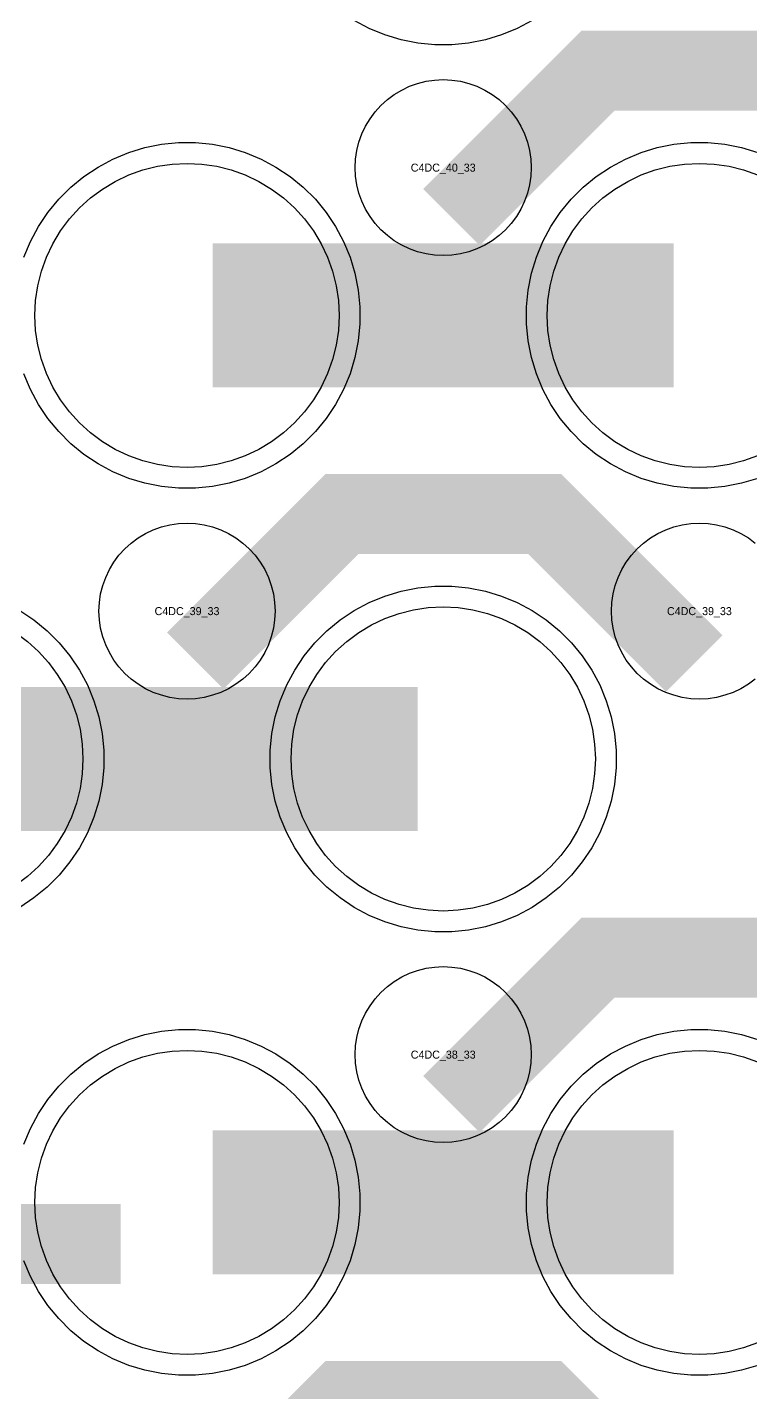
# Model space of a CAD drawing. Extents: x -11880 to 11880, y -14992 to 14992.
# Drawn here: x -1489.9 to -1264, y -9633.6 to -9207 of the extents above; entities that cross this region are included whole.
import ezdxf
from ezdxf.enums import TextEntityAlignment as Align

# ---------------------------------------------------------------- set-up
doc = ezdxf.new("R2010")
doc.units = 0
doc.header["$MEASUREMENT"] = 0
for name, color, linetype in [('GDS_775_DT_237', 138, 'CONTINUOUS'), ('RDL1_FS', 34, 'CONTINUOUS'), ('RDL_BS', 160, 'CONTINUOUS')]:
    doc.layers.add(name, color=color, linetype=linetype)

msp = doc.modelspace()

# ---------------------------------------------------------------- linework, layer by layer
at = {"layer": 'RDL1_FS'}
for points in [[(-1440, -9344.509), (-1444.657, -9344.28), (-1449.268, -9343.596), (-1453.791, -9342.464), (-1458.181, -9340.892), (-1462.395, -9338.9), (-1466.395, -9336.502), (-1470.14, -9333.724), (-1473.594, -9330.594), (-1476.724, -9327.14), (-1479.502, -9323.395), (-1481.9, -9319.395), (-1483.892, -9315.181), (-1485.464, -9310.791), (-1486.596, -9306.268), (-1487.28, -9301.657), (-1487.509, -9297), (-1487.28, -9292.343), (-1486.596, -9287.732), (-1485.464, -9283.209), (-1483.892, -9278.819), (-1481.9, -9274.605), (-1479.502, -9270.605), (-1476.724, -9266.86), (-1473.594, -9263.406), (-1470.14, -9260.276), (-1466.395, -9257.498), (-1462.395, -9255.1), (-1458.181, -9253.108), (-1453.791, -9251.536), (-1449.268, -9250.404), (-1444.657, -9249.72), (-1440, -9249.491), (-1435.343, -9249.72), (-1430.732, -9250.404), (-1426.209, -9251.536), (-1421.819, -9253.108), (-1417.605, -9255.1), (-1413.605, -9257.498), (-1409.86, -9260.276), (-1406.406, -9263.406), (-1403.276, -9266.86), (-1400.498, -9270.605), (-1398.1, -9274.605), (-1396.108, -9278.819), (-1394.536, -9283.209), (-1393.404, -9287.732), (-1392.72, -9292.343), (-1392.491, -9297), (-1392.72, -9301.657), (-1393.404, -9306.268), (-1394.536, -9310.791), (-1396.108, -9315.181), (-1398.1, -9319.395), (-1400.498, -9323.395), (-1403.276, -9327.14), (-1406.406, -9330.594), (-1409.86, -9333.724), (-1413.605, -9336.502), (-1417.605, -9338.9), (-1421.819, -9340.892), (-1426.209, -9342.464), (-1430.732, -9343.596), (-1435.343, -9344.28)], [(-1440, -9621.639), (-1444.657, -9621.41), (-1449.268, -9620.726), (-1453.791, -9619.594), (-1458.181, -9618.022), (-1462.395, -9616.03), (-1466.395, -9613.632), (-1470.14, -9610.854), (-1473.594, -9607.724), (-1476.724, -9604.27), (-1479.502, -9600.525), (-1481.9, -9596.525), (-1483.892, -9592.311), (-1485.464, -9587.921), (-1486.596, -9583.398), (-1487.28, -9578.787), (-1487.509, -9574.13), (-1487.28, -9569.473), (-1486.596, -9564.862), (-1485.464, -9560.339), (-1483.892, -9555.949), (-1481.9, -9551.735), (-1479.502, -9547.735), (-1476.724, -9543.99), (-1473.594, -9540.536), (-1470.14, -9537.406), (-1466.395, -9534.628), (-1462.395, -9532.23), (-1458.181, -9530.238), (-1453.791, -9528.666), (-1449.268, -9527.534), (-1444.657, -9526.85), (-1440, -9526.621), (-1435.343, -9526.85), (-1430.732, -9527.534), (-1426.209, -9528.666), (-1421.819, -9530.238), (-1417.605, -9532.23), (-1413.605, -9534.628), (-1409.86, -9537.406), (-1406.406, -9540.536), (-1403.276, -9543.99), (-1400.498, -9547.735), (-1398.1, -9551.735), (-1396.108, -9555.949), (-1394.536, -9560.339), (-1393.404, -9564.862), (-1392.72, -9569.473), (-1392.491, -9574.13), (-1392.72, -9578.787), (-1393.404, -9583.398), (-1394.536, -9587.921), (-1396.108, -9592.311), (-1398.1, -9596.525), (-1400.498, -9600.525), (-1403.276, -9604.27), (-1406.406, -9607.724), (-1409.86, -9610.854), (-1413.605, -9613.632), (-1417.605, -9616.03), (-1421.819, -9618.022), (-1426.209, -9619.594), (-1430.732, -9620.726), (-1435.343, -9621.41)]]:
    msp.add_lwpolyline(points, close=True, dxfattribs=at)
for points in [[(-1261.819, -9340.892), (-1266.209, -9342.464), (-1270.732, -9343.596), (-1275.343, -9344.28), (-1280, -9344.509), (-1284.657, -9344.28), (-1289.268, -9343.596), (-1293.791, -9342.464), (-1298.181, -9340.892), (-1302.395, -9338.9), (-1306.395, -9336.502), (-1310.14, -9333.724), (-1313.594, -9330.594), (-1316.724, -9327.14), (-1319.502, -9323.395), (-1321.9, -9319.395), (-1323.892, -9315.181), (-1325.464, -9310.791), (-1326.596, -9306.268), (-1327.28, -9301.657), (-1327.509, -9297), (-1327.28, -9292.343), (-1326.596, -9287.732), (-1325.464, -9283.209), (-1323.892, -9278.819), (-1321.9, -9274.605), (-1319.502, -9270.605), (-1316.724, -9266.86), (-1313.594, -9263.406), (-1310.14, -9260.276), (-1306.395, -9257.498), (-1302.395, -9255.1), (-1298.181, -9253.108), (-1293.791, -9251.536), (-1289.268, -9250.404), (-1284.657, -9249.72), (-1280, -9249.491), (-1275.343, -9249.72), (-1270.732, -9250.404), (-1266.209, -9251.536), (-1261.819, -9253.108)], [(-1261.819, -9618.022), (-1266.209, -9619.594), (-1270.732, -9620.726), (-1275.343, -9621.41), (-1280, -9621.639), (-1284.657, -9621.41), (-1289.268, -9620.726), (-1293.791, -9619.594), (-1298.181, -9618.022), (-1302.395, -9616.03), (-1306.395, -9613.632), (-1310.14, -9610.854), (-1313.594, -9607.724), (-1316.724, -9604.27), (-1319.502, -9600.525), (-1321.9, -9596.525), (-1323.892, -9592.311), (-1325.464, -9587.921), (-1326.596, -9583.398), (-1327.28, -9578.787), (-1327.509, -9574.13), (-1327.28, -9569.473), (-1326.596, -9564.862), (-1325.464, -9560.339), (-1323.892, -9555.949), (-1321.9, -9551.735), (-1319.502, -9547.735), (-1316.724, -9543.99), (-1313.594, -9540.536), (-1310.14, -9537.406), (-1306.395, -9534.628), (-1302.395, -9532.23), (-1298.181, -9530.238), (-1293.791, -9528.666), (-1289.268, -9527.534), (-1284.657, -9526.85), (-1280, -9526.621), (-1275.343, -9526.85), (-1270.732, -9527.534), (-1266.209, -9528.666), (-1261.819, -9530.238)]]:
    msp.add_lwpolyline(points, dxfattribs=at)
for points in [[(-1431.998, -9297, 45, 45, 0), (-1359.998, -9297, 45, 45, 0)], [(-1359.998, -9297, 45, 45, 0), (-1287.998, -9297, 45, 45, 0)], [(-1431.998, -9574.13, 45, 45, 0), (-1359.998, -9574.13, 45, 45, 0)], [(-1359.998, -9574.13, 45, 45, 0), (-1287.998, -9574.13, 45, 45, 0)]]:
    msp.add_lwpolyline(points, format="xyseb", dxfattribs=at)
at = {"layer": 'RDL1_FS', "color": 240, "true_color": 0xed1f24}
msp.add_lwpolyline([(-1360, -9483.074), (-1364.657, -9482.845), (-1369.268, -9482.161), (-1373.791, -9481.029), (-1378.181, -9479.457), (-1382.395, -9477.465), (-1386.395, -9475.067), (-1390.14, -9472.289), (-1393.594, -9469.159), (-1396.724, -9465.705), (-1399.502, -9461.96), (-1401.9, -9457.96), (-1403.892, -9453.746), (-1405.464, -9449.356), (-1406.596, -9444.833), (-1407.28, -9440.222), (-1407.509, -9435.565), (-1407.28, -9430.908), (-1406.596, -9426.297), (-1405.464, -9421.774), (-1403.892, -9417.384), (-1401.9, -9413.17), (-1399.502, -9409.17), (-1396.724, -9405.425), (-1393.594, -9401.971), (-1390.14, -9398.841), (-1386.395, -9396.063), (-1382.395, -9393.665), (-1378.181, -9391.673), (-1373.791, -9390.101), (-1369.268, -9388.969), (-1364.657, -9388.285), (-1360, -9388.056), (-1355.343, -9388.285), (-1350.732, -9388.969), (-1346.209, -9390.101), (-1341.819, -9391.673), (-1337.605, -9393.665), (-1333.605, -9396.063), (-1329.86, -9398.841), (-1326.406, -9401.971), (-1323.276, -9405.425), (-1320.498, -9409.17), (-1318.1, -9413.17), (-1316.108, -9417.384), (-1314.536, -9421.774), (-1313.404, -9426.297), (-1312.72, -9430.908), (-1312.491, -9435.565), (-1312.72, -9440.222), (-1313.404, -9444.833), (-1314.536, -9449.356), (-1316.108, -9453.746), (-1318.1, -9457.96), (-1320.498, -9461.96), (-1323.276, -9465.705), (-1326.406, -9469.159), (-1329.86, -9472.289), (-1333.605, -9475.067), (-1337.605, -9477.465), (-1341.819, -9479.457), (-1346.209, -9481.029), (-1350.732, -9482.161), (-1355.343, -9482.845)], close=True, dxfattribs=at)
msp.add_lwpolyline([(-1493.605, -9396.063), (-1489.86, -9398.841), (-1486.406, -9401.971), (-1483.276, -9405.425), (-1480.498, -9409.17), (-1478.1, -9413.17), (-1476.108, -9417.384), (-1474.536, -9421.774), (-1473.404, -9426.297), (-1472.72, -9430.908), (-1472.491, -9435.565), (-1472.72, -9440.222), (-1473.404, -9444.833), (-1474.536, -9449.356), (-1476.108, -9453.746), (-1478.1, -9457.96), (-1480.498, -9461.96), (-1483.276, -9465.705), (-1486.406, -9469.159), (-1489.86, -9472.289), (-1493.605, -9475.067)], dxfattribs=at)
for points in [[(-1511.998, -9435.565, 45, 45, 0), (-1439.998, -9435.565, 45, 45, 0)], [(-1439.998, -9435.565, 45, 45, 0), (-1367.998, -9435.565, 45, 45, 0)]]:
    msp.add_lwpolyline(points, format="xyseb", dxfattribs=at)
at = {"layer": 'RDL_BS'}
for points in [[(-1332.223, -9204.818), (-1336.885, -9207.31), (-1341.795, -9209.341), (-1346.835, -9210.872), (-1352.062, -9211.918), (-1357.356, -9212.435), (-1362.644, -9212.435), (-1367.938, -9211.918), (-1373.165, -9210.872), (-1378.205, -9209.341), (-1383.115, -9207.31), (-1387.777, -9204.818)], [(-1490.906, -9278.795), (-1488.875, -9273.885), (-1486.383, -9269.223), (-1483.436, -9264.809), (-1480.074, -9260.708), (-1476.292, -9256.926), (-1472.191, -9253.564), (-1467.777, -9250.617), (-1463.115, -9248.125), (-1458.205, -9246.094), (-1453.165, -9244.563), (-1447.938, -9243.517), (-1442.644, -9243), (-1437.356, -9243), (-1432.062, -9243.517), (-1426.835, -9244.563), (-1421.795, -9246.094), (-1416.885, -9248.125), (-1412.223, -9250.617), (-1407.809, -9253.564), (-1403.708, -9256.926), (-1399.926, -9260.708), (-1396.564, -9264.809), (-1393.617, -9269.223), (-1391.125, -9273.885), (-1389.094, -9278.795), (-1387.563, -9283.835), (-1386.517, -9289.062), (-1386, -9294.356), (-1386, -9299.644), (-1386.517, -9304.938), (-1387.563, -9310.165), (-1389.094, -9315.205), (-1391.125, -9320.115), (-1393.617, -9324.777), (-1396.564, -9329.191), (-1399.926, -9333.292), (-1403.708, -9337.074), (-1407.809, -9340.436), (-1412.223, -9343.383), (-1416.885, -9345.875), (-1421.795, -9347.906), (-1426.835, -9349.437), (-1432.062, -9350.483), (-1437.356, -9351), (-1442.644, -9351), (-1447.938, -9350.483), (-1453.165, -9349.437), (-1458.205, -9347.906), (-1463.115, -9345.875), (-1467.777, -9343.383), (-1472.191, -9340.436), (-1476.292, -9337.074), (-1480.074, -9333.292), (-1483.436, -9329.191), (-1486.383, -9324.777), (-1488.875, -9320.115), (-1490.906, -9315.205)], [(-1261.795, -9347.906), (-1266.835, -9349.437), (-1272.062, -9350.483), (-1277.356, -9351), (-1282.644, -9351), (-1287.938, -9350.483), (-1293.165, -9349.437), (-1298.205, -9347.906), (-1303.115, -9345.875), (-1307.777, -9343.383), (-1312.191, -9340.436), (-1316.292, -9337.074), (-1320.074, -9333.292), (-1323.436, -9329.191), (-1326.383, -9324.777), (-1328.875, -9320.115), (-1330.906, -9315.205), (-1332.437, -9310.165), (-1333.483, -9304.938), (-1334, -9299.644), (-1334, -9294.356), (-1333.483, -9289.062), (-1332.437, -9283.835), (-1330.906, -9278.795), (-1328.875, -9273.885), (-1326.383, -9269.223), (-1323.436, -9264.809), (-1320.074, -9260.708), (-1316.292, -9256.926), (-1312.191, -9253.564), (-1307.777, -9250.617), (-1303.115, -9248.125), (-1298.205, -9246.094), (-1293.165, -9244.563), (-1287.938, -9243.517), (-1282.644, -9243), (-1277.356, -9243), (-1272.062, -9243.517), (-1266.835, -9244.563), (-1261.795, -9246.094)], [(-1262.557, -9410.631), (-1264.72, -9412.234), (-1267.044, -9413.627), (-1269.481, -9414.779), (-1272.016, -9415.686), (-1274.635, -9416.343), (-1277.307, -9416.739), (-1280, -9416.871), (-1282.693, -9416.739), (-1285.365, -9416.343), (-1287.984, -9415.686), (-1290.519, -9414.779), (-1292.956, -9413.627), (-1295.28, -9412.234), (-1297.443, -9410.631), (-1299.442, -9408.819), (-1301.254, -9406.82), (-1302.857, -9404.657), (-1304.25, -9402.333), (-1305.402, -9399.896), (-1306.309, -9397.361), (-1306.966, -9394.742), (-1307.362, -9392.07), (-1307.494, -9389.377), (-1307.362, -9386.684), (-1306.966, -9384.012), (-1306.309, -9381.393), (-1305.402, -9378.858), (-1304.25, -9376.421), (-1302.857, -9374.097), (-1301.254, -9371.934), (-1299.442, -9369.935), (-1297.443, -9368.123), (-1295.28, -9366.52), (-1292.956, -9365.127), (-1290.519, -9363.975), (-1287.984, -9363.068), (-1285.365, -9362.411), (-1282.693, -9362.015), (-1280, -9361.883), (-1277.307, -9362.015), (-1274.635, -9362.411), (-1272.016, -9363.068), (-1269.481, -9363.975), (-1267.044, -9365.127), (-1264.72, -9366.52), (-1262.557, -9368.123)], [(-1490.906, -9555.925), (-1488.875, -9551.015), (-1486.383, -9546.353), (-1483.436, -9541.939), (-1480.074, -9537.838), (-1476.292, -9534.056), (-1472.191, -9530.694), (-1467.777, -9527.747), (-1463.115, -9525.255), (-1458.205, -9523.224), (-1453.165, -9521.693), (-1447.938, -9520.647), (-1442.644, -9520.13), (-1437.356, -9520.13), (-1432.062, -9520.647), (-1426.835, -9521.693), (-1421.795, -9523.224), (-1416.885, -9525.255), (-1412.223, -9527.747), (-1407.809, -9530.694), (-1403.708, -9534.056), (-1399.926, -9537.838), (-1396.564, -9541.939), (-1393.617, -9546.353), (-1391.125, -9551.015), (-1389.094, -9555.925), (-1387.563, -9560.965), (-1386.517, -9566.192), (-1386, -9571.486), (-1386, -9576.774), (-1386.517, -9582.068), (-1387.563, -9587.295), (-1389.094, -9592.335), (-1391.125, -9597.245), (-1393.617, -9601.907), (-1396.564, -9606.321), (-1399.926, -9610.422), (-1403.708, -9614.204), (-1407.809, -9617.566), (-1412.223, -9620.513), (-1416.885, -9623.005), (-1421.795, -9625.036), (-1426.835, -9626.567), (-1432.062, -9627.613), (-1437.356, -9628.13), (-1442.644, -9628.13), (-1447.938, -9627.613), (-1453.165, -9626.567), (-1458.205, -9625.036), (-1463.115, -9623.005), (-1467.777, -9620.513), (-1472.191, -9617.566), (-1476.292, -9614.204), (-1480.074, -9610.422), (-1483.436, -9606.321), (-1486.383, -9601.907), (-1488.875, -9597.245), (-1490.906, -9592.335)], [(-1261.795, -9625.036), (-1266.835, -9626.567), (-1272.062, -9627.613), (-1277.356, -9628.13), (-1282.644, -9628.13), (-1287.938, -9627.613), (-1293.165, -9626.567), (-1298.205, -9625.036), (-1303.115, -9623.005), (-1307.777, -9620.513), (-1312.191, -9617.566), (-1316.292, -9614.204), (-1320.074, -9610.422), (-1323.436, -9606.321), (-1326.383, -9601.907), (-1328.875, -9597.245), (-1330.906, -9592.335), (-1332.437, -9587.295), (-1333.483, -9582.068), (-1334, -9576.774), (-1334, -9571.486), (-1333.483, -9566.192), (-1332.437, -9560.965), (-1330.906, -9555.925), (-1328.875, -9551.015), (-1326.383, -9546.353), (-1323.436, -9541.939), (-1320.074, -9537.838), (-1316.292, -9534.056), (-1312.191, -9530.694), (-1307.777, -9527.747), (-1303.115, -9525.255), (-1298.205, -9523.224), (-1293.165, -9521.693), (-1287.938, -9520.647), (-1282.644, -9520.13), (-1277.356, -9520.13), (-1272.062, -9520.647), (-1266.835, -9521.693), (-1261.795, -9523.224)]]:
    msp.add_lwpolyline(points, dxfattribs=at)
for points in [[(-1357.438, -9266.314, 25, 25, 0), (-1311.623, -9220.499, 25, 25, 0), (-1278.07, -9220.499, 25, 25, 0)], [(-1201.599, -9267.213, 25, 25, 0), (-1248.313, -9220.499, 25, 25, 0), (-1278.071, -9220.499, 25, 25, 0)], [(-1437.438, -9404.879, 25, 25, 0), (-1391.623, -9359.064, 25, 25, 0), (-1358.07, -9359.064, 25, 25, 0)], [(-1281.599, -9405.778, 25, 25, 0), (-1328.313, -9359.064, 25, 25, 0), (-1358.071, -9359.064, 25, 25, 0)], [(-1357.438, -9543.444, 25, 25, 0), (-1311.623, -9497.629, 25, 25, 0), (-1278.07, -9497.629, 25, 25, 0)], [(-1201.599, -9544.343, 25, 25, 0), (-1248.313, -9497.629, 25, 25, 0), (-1278.071, -9497.629, 25, 25, 0)], [(-1569.984, -9587.143, 25, 25, 0), (-1460.719, -9587.143, 25, 25, 0)], [(-1437.438, -9682.009, 25, 25, 0), (-1391.623, -9636.194, 25, 25, 0), (-1358.07, -9636.194, 25, 25, 0)], [(-1281.599, -9682.908, 25, 25, 0), (-1328.313, -9636.194, 25, 25, 0), (-1358.071, -9636.194, 25, 25, 0)]]:
    msp.add_lwpolyline(points, format="xyseb", dxfattribs=at)
for points in [[(-1360, -9278.306), (-1362.693, -9278.174), (-1365.365, -9277.778), (-1367.984, -9277.121), (-1370.519, -9276.214), (-1372.956, -9275.062), (-1375.28, -9273.669), (-1377.443, -9272.066), (-1379.442, -9270.254), (-1381.254, -9268.255), (-1382.857, -9266.092), (-1384.25, -9263.768), (-1385.402, -9261.331), (-1386.309, -9258.796), (-1386.966, -9256.177), (-1387.362, -9253.505), (-1387.494, -9250.812), (-1387.362, -9248.119), (-1386.966, -9245.447), (-1386.309, -9242.828), (-1385.402, -9240.293), (-1384.25, -9237.856), (-1382.857, -9235.532), (-1381.254, -9233.369), (-1379.442, -9231.37), (-1377.443, -9229.558), (-1375.28, -9227.955), (-1372.956, -9226.562), (-1370.519, -9225.41), (-1367.984, -9224.503), (-1365.365, -9223.846), (-1362.693, -9223.45), (-1360, -9223.318), (-1357.307, -9223.45), (-1354.635, -9223.846), (-1352.016, -9224.503), (-1349.481, -9225.41), (-1347.044, -9226.562), (-1344.72, -9227.955), (-1342.557, -9229.558), (-1340.558, -9231.37), (-1338.746, -9233.369), (-1337.143, -9235.532), (-1335.75, -9237.856), (-1334.598, -9240.293), (-1333.691, -9242.828), (-1333.034, -9245.447), (-1332.638, -9248.119), (-1332.506, -9250.812), (-1332.638, -9253.505), (-1333.034, -9256.177), (-1333.691, -9258.796), (-1334.598, -9261.331), (-1335.75, -9263.768), (-1337.143, -9266.092), (-1338.746, -9268.255), (-1340.558, -9270.254), (-1342.557, -9272.066), (-1344.72, -9273.669), (-1347.044, -9275.062), (-1349.481, -9276.214), (-1352.016, -9277.121), (-1354.635, -9277.778), (-1357.307, -9278.174)], [(-1440, -9416.871), (-1442.693, -9416.739), (-1445.365, -9416.343), (-1447.984, -9415.686), (-1450.519, -9414.779), (-1452.956, -9413.627), (-1455.28, -9412.234), (-1457.443, -9410.631), (-1459.442, -9408.819), (-1461.254, -9406.82), (-1462.857, -9404.657), (-1464.25, -9402.333), (-1465.402, -9399.896), (-1466.309, -9397.361), (-1466.966, -9394.742), (-1467.362, -9392.07), (-1467.494, -9389.377), (-1467.362, -9386.684), (-1466.966, -9384.012), (-1466.309, -9381.393), (-1465.402, -9378.858), (-1464.25, -9376.421), (-1462.857, -9374.097), (-1461.254, -9371.934), (-1459.442, -9369.935), (-1457.443, -9368.123), (-1455.28, -9366.52), (-1452.956, -9365.127), (-1450.519, -9363.975), (-1447.984, -9363.068), (-1445.365, -9362.411), (-1442.693, -9362.015), (-1440, -9361.883), (-1437.307, -9362.015), (-1434.635, -9362.411), (-1432.016, -9363.068), (-1429.481, -9363.975), (-1427.044, -9365.127), (-1424.72, -9366.52), (-1422.557, -9368.123), (-1420.558, -9369.935), (-1418.746, -9371.934), (-1417.143, -9374.097), (-1415.75, -9376.421), (-1414.598, -9378.858), (-1413.691, -9381.393), (-1413.034, -9384.012), (-1412.638, -9386.684), (-1412.506, -9389.377), (-1412.638, -9392.07), (-1413.034, -9394.742), (-1413.691, -9397.361), (-1414.598, -9399.896), (-1415.75, -9402.333), (-1417.143, -9404.657), (-1418.746, -9406.82), (-1420.558, -9408.819), (-1422.557, -9410.631), (-1424.72, -9412.234), (-1427.044, -9413.627), (-1429.481, -9414.779), (-1432.016, -9415.686), (-1434.635, -9416.343), (-1437.307, -9416.739)], [(-1360, -9555.436), (-1362.693, -9555.304), (-1365.365, -9554.908), (-1367.984, -9554.251), (-1370.519, -9553.344), (-1372.956, -9552.192), (-1375.28, -9550.799), (-1377.443, -9549.196), (-1379.442, -9547.384), (-1381.254, -9545.385), (-1382.857, -9543.222), (-1384.25, -9540.898), (-1385.402, -9538.461), (-1386.309, -9535.926), (-1386.966, -9533.307), (-1387.362, -9530.635), (-1387.494, -9527.942), (-1387.362, -9525.249), (-1386.966, -9522.577), (-1386.309, -9519.958), (-1385.402, -9517.423), (-1384.25, -9514.986), (-1382.857, -9512.662), (-1381.254, -9510.499), (-1379.442, -9508.5), (-1377.443, -9506.688), (-1375.28, -9505.085), (-1372.956, -9503.692), (-1370.519, -9502.54), (-1367.984, -9501.633), (-1365.365, -9500.976), (-1362.693, -9500.58), (-1360, -9500.448), (-1357.307, -9500.58), (-1354.635, -9500.976), (-1352.016, -9501.633), (-1349.481, -9502.54), (-1347.044, -9503.692), (-1344.72, -9505.085), (-1342.557, -9506.688), (-1340.558, -9508.5), (-1338.746, -9510.499), (-1337.143, -9512.662), (-1335.75, -9514.986), (-1334.598, -9517.423), (-1333.691, -9519.958), (-1333.034, -9522.577), (-1332.638, -9525.249), (-1332.506, -9527.942), (-1332.638, -9530.635), (-1333.034, -9533.307), (-1333.691, -9535.926), (-1334.598, -9538.461), (-1335.75, -9540.898), (-1337.143, -9543.222), (-1338.746, -9545.385), (-1340.558, -9547.384), (-1342.557, -9549.196), (-1344.72, -9550.799), (-1347.044, -9552.192), (-1349.481, -9553.344), (-1352.016, -9554.251), (-1354.635, -9554.908), (-1357.307, -9555.304)]]:
    msp.add_lwpolyline(points, close=True, dxfattribs=at)
at = {"layer": 'RDL_BS', "color": 240, "true_color": 0xed1f24}
msp.add_lwpolyline([(-1362.644, -9489.565), (-1367.938, -9489.048), (-1373.165, -9488.002), (-1378.205, -9486.471), (-1383.115, -9484.44), (-1387.777, -9481.948), (-1392.191, -9479.001), (-1396.292, -9475.639), (-1400.074, -9471.857), (-1403.436, -9467.756), (-1406.383, -9463.342), (-1408.875, -9458.68), (-1410.906, -9453.77), (-1412.437, -9448.73), (-1413.483, -9443.503), (-1414, -9438.209), (-1414, -9432.921), (-1413.483, -9427.627), (-1412.437, -9422.4), (-1410.906, -9417.36), (-1408.875, -9412.45), (-1406.383, -9407.788), (-1403.436, -9403.374), (-1400.074, -9399.273), (-1396.292, -9395.491), (-1392.191, -9392.129), (-1387.777, -9389.182), (-1383.115, -9386.69), (-1378.205, -9384.659), (-1373.165, -9383.128), (-1367.938, -9382.082), (-1362.644, -9381.565), (-1357.356, -9381.565), (-1352.062, -9382.082), (-1346.835, -9383.128), (-1341.795, -9384.659), (-1336.885, -9386.69), (-1332.223, -9389.182), (-1327.809, -9392.129), (-1323.708, -9395.491), (-1319.926, -9399.273), (-1316.564, -9403.374), (-1313.617, -9407.788), (-1311.125, -9412.45), (-1309.094, -9417.36), (-1307.563, -9422.4), (-1306.517, -9427.627), (-1306, -9432.921), (-1306, -9438.209), (-1306.517, -9443.503), (-1307.563, -9448.73), (-1309.094, -9453.77), (-1311.125, -9458.68), (-1313.617, -9463.342), (-1316.564, -9467.756), (-1319.926, -9471.857), (-1323.708, -9475.639), (-1327.809, -9479.001), (-1332.223, -9481.948), (-1336.885, -9484.44), (-1341.795, -9486.471), (-1346.835, -9488.002), (-1352.062, -9489.048), (-1357.356, -9489.565)], close=True, dxfattribs=at)
msp.add_lwpolyline([(-1492.223, -9389.182), (-1487.809, -9392.129), (-1483.708, -9395.491), (-1479.926, -9399.273), (-1476.564, -9403.374), (-1473.617, -9407.788), (-1471.125, -9412.45), (-1469.094, -9417.36), (-1467.563, -9422.4), (-1466.517, -9427.627), (-1466, -9432.921), (-1466, -9438.209), (-1466.517, -9443.503), (-1467.563, -9448.73), (-1469.094, -9453.77), (-1471.125, -9458.68), (-1473.617, -9463.342), (-1476.564, -9467.756), (-1479.926, -9471.857), (-1483.708, -9475.639), (-1487.809, -9479.001), (-1492.223, -9481.948)], dxfattribs=at)

# ---------------------------------------------------------------- texts
at = {"layer": 'GDS_775_DT_237'}
for s, p in [('C4DC_40_33', (-1360, -9250.812)), ('C4DC_40_33', (-1360, -9250.812)), ('C4DC_39_33', (-1440, -9389.377)), ('C4DC_39_33', (-1440, -9389.377)), ('C4DC_39_33', (-1280, -9389.377)), ('C4DC_39_33', (-1280, -9389.377)), ('C4DC_38_33', (-1360, -9527.942)), ('C4DC_38_33', (-1360, -9527.942))]:
    msp.add_text(s, height=2.5, dxfattribs=at).set_placement(p, align=Align.MIDDLE_CENTER)

doc.saveas('drawing.dxf')
